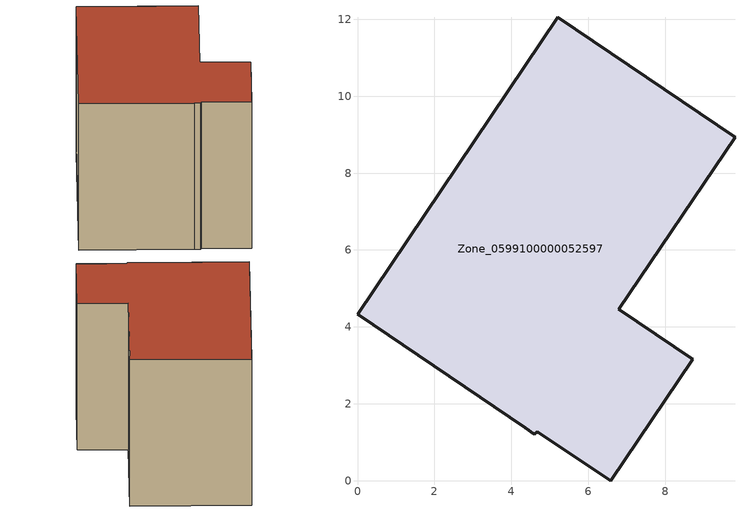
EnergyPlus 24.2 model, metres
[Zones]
Zone_0599100000052597
 floor ground (C_G): 5.21,12.05 9.82,8.94 6.8,4.46 8.72,3.16 6.58,0 4.68,1.28 4.6,1.21 4.36,1.38 0,4.33 z1.39
 wall outside (C_F): 9.82,8.94 5.21,12.05 0,4.33 4.36,1.38 4.6,1.21 4.68,1.28 6.58,0 8.72,3.16 6.8,4.46 9.82,8.94 z1.39:8.97
 roof outside (C_R): 4.36,1.38 4.6,1.21 4.68,1.28 6.58,0 8.72,3.16 6.8,4.46 9.82,8.94 5.21,12.05 0,4.33 z8.97
[BUILDING]
Pand.0599100000052597: North Axis=0; Terrain=City; Loads Convergence Tolerance Value=0.04; Temperature Convergence Tolerance Value=0.4; Solar Distribution=FullExterior; Maximum Number of Warmup Days=25; Minimum Number of Warmup Days=1
[Site:Location]
Rotterdam.The.Hague.AP_ZH_NLD Design_Conditions: Latitude=51.96; Longitude=4.45; Time Zone=1; Elevation=-4.5
[SITE:GROUNDTEMPERATURE:BUILDINGSURFACE]
18, 18, 18, 18, 18, 18, 18, 18, 18, 18, 18, 18
[MATERIAL] Thermal Absorptance=0.9; Solar Absorptance=0.7; Visible Absorptance=0.7
Name | Roughness | Thickness | Conductivity | Density | Specific Heat
G.TC.1975-1991 | MediumSmooth | 0.15 | 0.288461 | 540 | 1210
F.TC.1975-1991 | Rough | 0.3 | 0.230769 | 1920 | 840
R.TC.1975-1991 | MediumRough | 0.2 | 0.153846 | 1500 | 1000
[CONSTRUCTION]
C_G: G.TC.1975-1991
C_F: F.TC.1975-1991
C_R: R.TC.1975-1991
[ZONE]
Zone_0599100000052597: Type=1; Multiplier=1; Ceiling Height=Autocalculate; Volume=Autocalculate; Floor Area=autocalculate; Part of Total Floor Area=Yes
[ZONEINFILTRATION:DESIGNFLOWRATE]
Infil_Zone_0599100000052597: Zone or ZoneList or Space or SpaceList=Zone_0599100000052597; Schedule=AlwaysOn; Design Flow Rate Calculation Method=Flow/Area; Flow Rate per Floor Area=0.003; Constant Term Coefficient=1; Temperature Term Coefficient=0; Velocity Term Coefficient=0; Velocity Squared Term Coefficient=0
[HVACTEMPLATE:ZONE:IDEALLOADSAIRSYSTEM]
Zone_0599100000052597: Maximum Heating Supply Air Temperature=50; Minimum Cooling Supply Air Temperature=13; Maximum Heating Supply Air Humidity Ratio=0.0156; Minimum Cooling Supply Air Humidity Ratio=0.0077; Heating Limit=NoLimit; Cooling Limit=NoLimit; Dehumidification Control Type=ConstantSensibleHeatRatio; Cooling Sensible Heat Ratio=0.7; Dehumidification Setpoint=60; Humidification Control Type=None; Humidification Setpoint=30; Outdoor Air Method=None; Outdoor Air Flow Rate per Person=0.00944; Outdoor Air Flow Rate per Zone Floor Area=0; Outdoor Air Flow Rate per Zone=0; Demand Controlled Ventilation Type=None; Outdoor Air Economizer Type=NoEconomizer; Heat Recovery Type=None; Sensible Heat Recovery Effectiveness=0.7; Latent Heat Recovery Effectiveness=0.65
[ZONECONTROL:THERMOSTAT]
ThermostatControl_Zone_0599100000052597: Zone or ZoneList=Zone_0599100000052597; Control Type Schedule=DualSetpointControlType; Control 1=Thermostat_Zone_0599100000052597; Temperature Difference Between Cutout And Setpoint=0
[THERMOSTATSETPOINT:DUALSETPOINT]
Thermostat_Zone_0599100000052597: Heating Setpoint Temperature Schedule=HeatingSetpoint_Zone_0599100000052597; Cooling Setpoint Temperature Schedule=CoolingSetpoint_Zone_0599100000052597
[SCHEDULE:COMPACT]
HeatingSetpoint_Zone_0599100000052597: Through: 12/31, For: AllDays, Until: 24:00, 21
CoolingSetpoint_Zone_0599100000052597: Through: 12/31, For: AllDays, Until: 24:00, 24
DualSetpointControlType: Through: 12/31, For: AllDays, Until: 24:00, 4
AlwaysOn: Through: 12/31, For: AllDays, Until: 24:00, 1
